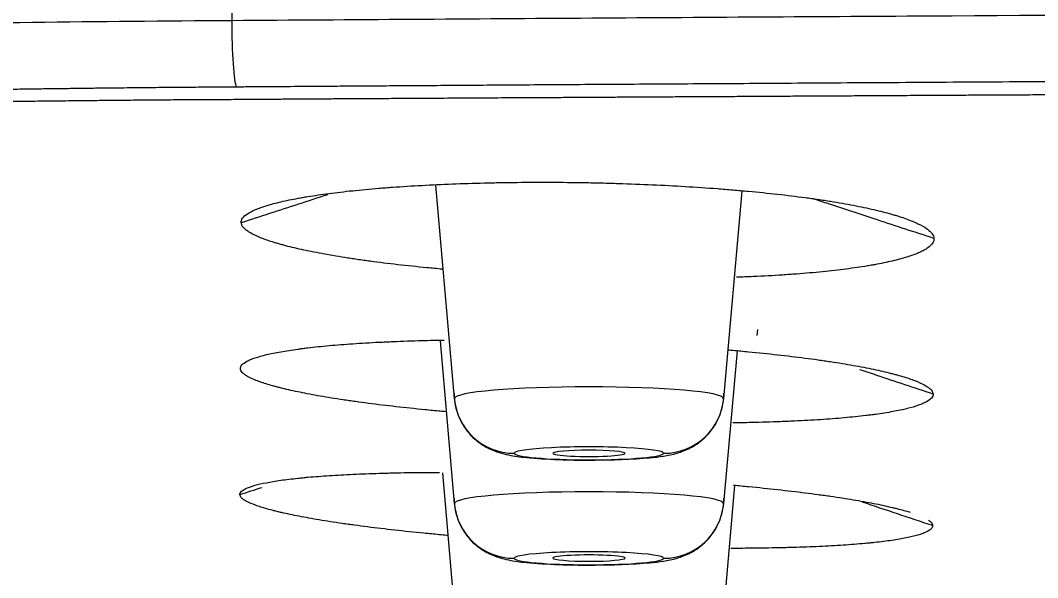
# Model space of a CAD drawing. Header units: millimetres. Extents: x 11618 to 13994, y -5897 to -2537.
# Drawn here: x 12231.88 to 12248.77, y -3599.5 to -3590.24 of the extents above; entities that cross this region are included whole.
import ezdxf

# ---------------------------------------------------------------- set-up
doc = ezdxf.new("R2010")
doc.units = ezdxf.units.MM
doc.layers.add('DIM', color=3, linetype='Continuous', lineweight=13)
doc.styles.get("Standard").update_dxf_attribs({"font": 'arial.ttf'})
doc.dimstyles.get("Standard").update_dxf_attribs({"dimtxt": 0.18, "dimasz": 0.18, "dimexe": 0.18, "dimexo": 0.0625, "dimgap": 0.09, "dimtad": 0, "dimtih": 1, "dimtoh": 1, "dimdec": 1, "dimdsep": 46, "dimtxsty": 'Standard', "dimcen": 0.09, "dimadec": 0, "dimazin": 0, "dimtfac": 1, "dimtdec": 1, "dimtofl": 0, "dimtmove": 0, "dimatfit": 3, "dimfxl": 1, "dimtolj": 1, "dimtzin": 0, "dimarcsym": 0})

# ---------------------------------------------------------------- blocks, each defined once
blk = doc.blocks.new('*D6')
at = {"layer": 'Defpoints', "color": 0, "transparency": 16777216}
for p in [(12196.532, -3594.216), (12466.198, -3594.304), (12466.198, -3664.582)]:
    blk.add_point(p, dxfattribs=at)
at = {"layer": 'DIM', "color": 0, "lineweight": -2, "transparency": 16777216}
for p, q in [((12196.532, -3594.279), (12196.532, -3664.762)), ((12466.198, -3594.366), (12466.198, -3664.762)), ((12214.532, -3664.582), (12448.198, -3664.582)), ((12466.198, -3664.582), (12494.714, -3664.582))]:
    blk.add_line(p, q, dxfattribs=at)
at = {"layer": 'DIM', "color": 0, "transparency": 16777216}
for points in [[(12214.532, -3661.582), (12214.532, -3667.582), (12196.532, -3664.582)], [(12448.198, -3661.582), (12448.198, -3667.582), (12466.198, -3664.582)]]:
    blk.add_solid(points, dxfattribs=at)
at = {"layer": 'DIM', "color": 0, "transparency": 16777216, "insert": (12519.722, -3664.582), "char_height": 18, "attachment_point": 5}
blk.add_mtext('\\A1;270', dxfattribs=at)

msp = doc.modelspace()

# ---------------------------------------------------------------- linework, layer by layer
at = {"linetype": 'Continuous', "lineweight": 13}
msp.add_line((12235.409, -3582.752), (12235.387, -3590.242), dxfattribs=at)
at = {"linetype": 'Continuous', "lineweight": 18}
for p, q in [((12238.771, -3592.981), (12239.082, -3596.522)), ((12243.857, -3593.078), (12243.555, -3596.522)), ((12244.115, -3595.374), (12244.106, -3595.477)), ((12238.845, -3595.561), (12239.082, -3598.265)), ((12243.777, -3595.732), (12243.555, -3598.265)), ((12238.884, -3597.755), (12239.082, -3600.008)), ((12243.734, -3597.964), (12243.555, -3600.008))]:
    msp.add_line(p, q, dxfattribs=at)
at = {"linetype": 'Continuous', "lineweight": 13}
for centre, major_axis, ratio, start_param, end_param in [((12235.472, -3590.364), (0.006, -1), 0.084882, 4.590022, 6.116128), ((12241.318, -3596.522), (-2.236, 0), 0.087156, 3.141593, 6.283185), ((12240.078, -3596.435), (1, 0), 0.996195, 3.228859, 4.712389), ((12242.559, -3596.435), (-1, 0), 0.996195, 1.570796, 3.054326), ((12241.318, -3597.431), (1.24, 0), 0.087156, 0, 3.141593), ((12241.318, -3597.431), (1.24, 0), 0.087156, 3.141593, 6.283185), ((12241.318, -3598.265), (-2.236, 0), 0.087156, 3.141593, 6.283185), ((12240.078, -3598.178), (1, 0), 0.996195, 3.228859, 4.712389), ((12242.559, -3598.178), (-1, 0), 0.996195, 1.570796, 3.054326), ((12241.318, -3599.174), (1.24, 0), 0.087156, 0, 3.141593), ((12241.318, -3599.174), (1.24, 0), 0.087156, 3.141593, 6.283185)]:
    msp.add_ellipse(centre, major_axis=major_axis, ratio=ratio, start_param=start_param, end_param=end_param, dxfattribs=at)
at = {"linetype": 'Continuous', "lineweight": 18}
for centre, major_axis, start_param, end_param in [((12241.318, -3597.431), (-0.6, 0), 3.141593, 6.283185), ((12241.318, -3597.431), (-0.6, 0), 0, 3.141593), ((12241.318, -3599.171), (0.6, 0), 0, 3.141593), ((12241.318, -3599.171), (0.6, 0), 3.141593, 6.283185)]:
    msp.add_ellipse(centre, major_axis=major_axis, ratio=0.087156, start_param=start_param, end_param=end_param, dxfattribs=at)
at = {"linetype": 'Continuous', "lineweight": 13}
for points, knots in [([(12235.387, -3590.242), (12237.38, -3590.23), (12239.373, -3590.215), (12243.36, -3590.189), (12245.354, -3590.177), (12251.337, -3590.14), (12255.327, -3590.117), (12267.302, -3590.055), (12275.29, -3590.02), (12291.272, -3589.963), (12299.266, -3589.942), (12315.26, -3589.913), (12323.26, -3589.905), (12339.257, -3589.904), (12347.254, -3589.91), (12363.247, -3589.936), (12371.244, -3589.955), (12387.229, -3590.008), (12395.217, -3590.042), (12407.19, -3590.102), (12411.181, -3590.124), (12417.164, -3590.159), (12419.158, -3590.171), (12423.145, -3590.197), (12425.139, -3590.211), (12427.132, -3590.223)], [0, 0, 0, 0, 0.03125, 0.03125, 0.0625, 0.0625, 0.125, 0.125, 0.25, 0.25, 0.375, 0.375, 0.5, 0.5, 0.625, 0.625, 0.75, 0.75, 0.875, 0.875, 0.9375, 0.9375, 0.96875, 0.96875, 1, 1, 1, 1]), ([(12199.002, -3593.364), (12199.095, -3593.279), (12199.225, -3593.192), (12199.57, -3593.016), (12199.785, -3592.927), (12200.307, -3592.746), (12200.615, -3592.655), (12201.333, -3592.471), (12201.744, -3592.378), (12202.443, -3592.239), (12202.69, -3592.193), (12203.213, -3592.1), (12203.489, -3592.054), (12204.362, -3591.916), (12205.002, -3591.825), (12206.407, -3591.644), (12207.172, -3591.555), (12208.414, -3591.425), (12208.843, -3591.382), (12209.513, -3591.318), (12209.853, -3591.286), (12210.261, -3591.25), (12210.468, -3591.232), (12210.572, -3591.223), (12210.624, -3591.218), (12210.65, -3591.216), (12210.663, -3591.215), (12210.67, -3591.215), (12210.673, -3591.214), (12210.675, -3591.214), (12210.675, -3591.214), (12210.676, -3591.214), (12210.676, -3591.214), (12211.535, -3591.14), (12213.321, -3591.001), (12216.174, -3590.815), (12218.174, -3590.709), (12220.212, -3590.61), (12221.251, -3590.565), (12223.36, -3590.484), (12225.499, -3590.411), (12228.769, -3590.328), (12232.074, -3590.27), (12234.284, -3590.249), (12235.387, -3590.242)], [0, 0, 0, 0, 0.0625, 0.0625, 0.125, 0.125, 0.1875, 0.1875, 0.25, 0.25, 0.28125, 0.28125, 0.3125, 0.3125, 0.375, 0.375, 0.4375, 0.4375, 0.46875, 0.46875, 0.484375, 0.492187, 0.496094, 0.498047, 0.499023, 0.499512, 0.499756, 0.499878, 0.499939, 0.499969, 0.499985, 0.499985, 0.5, 0.5, 0.5625, 0.625, 0.6875, 0.6875, 0.75, 0.75, 0.8125, 0.875, 0.9375, 1, 1, 1, 1]), ([(12427.058, -3591.331), (12427.05, -3591.33), (12427.03, -3591.33), (12426.988, -3591.33), (12426.926, -3591.33), (12426.843, -3591.329), (12426.74, -3591.328), (12426.616, -3591.327), (12426.472, -3591.326), (12426.307, -3591.325), (12426.121, -3591.324), (12425.915, -3591.323), (12425.688, -3591.321), (12425.44, -3591.319), (12425.172, -3591.318), (12424.884, -3591.316), (12424.575, -3591.314), (12424.245, -3591.311), (12423.895, -3591.309), (12423.524, -3591.307), (12423.132, -3591.304), (12422.72, -3591.301), (12422.287, -3591.299), (12421.834, -3591.296), (12421.36, -3591.293), (12420.866, -3591.29), (12420.351, -3591.286), (12419.815, -3591.283), (12419.258, -3591.279), (12418.682, -3591.276), (12418.084, -3591.272), (12417.466, -3591.268), (12416.827, -3591.264), (12416.168, -3591.26), (12415.488, -3591.256), (12414.787, -3591.252), (12414.066, -3591.248), (12413.324, -3591.244), (12412.561, -3591.239), (12411.778, -3591.235), (12410.975, -3591.23), (12410.15, -3591.225), (12409.305, -3591.221), (12408.439, -3591.216), (12407.553, -3591.211), (12406.646, -3591.206), (12405.718, -3591.201), (12404.77, -3591.196), (12403.801, -3591.191), (12402.811, -3591.186), (12401.801, -3591.181), (12400.77, -3591.176), (12398.57, -3591.165), (12395.277, -3591.15), (12390.965, -3591.131), (12386.86, -3591.114), (12382.962, -3591.099), (12376.854, -3591.078), (12368.19, -3591.052), (12356.621, -3591.027), (12344.218, -3591.011), (12331.197, -3591.006), (12318.156, -3591.014), (12305.691, -3591.033), (12294.185, -3591.06), (12285.684, -3591.087), (12279.572, -3591.11), (12275.229, -3591.127), (12269.993, -3591.15), (12265.737, -3591.17), (12262.77, -3591.185), (12261.401, -3591.192), (12260.067, -3591.199), (12258.768, -3591.206), (12257.504, -3591.212), (12256.276, -3591.219), (12255.083, -3591.226), (12253.926, -3591.232), (12252.803, -3591.239), (12251.716, -3591.245), (12250.664, -3591.251), (12249.648, -3591.257), (12248.666, -3591.263), (12247.72, -3591.269), (12246.809, -3591.275), (12245.934, -3591.28), (12245.093, -3591.286), (12244.288, -3591.291), (12243.518, -3591.296), (12242.783, -3591.3), (12242.084, -3591.305), (12241.419, -3591.309), (12240.79, -3591.313), (12240.196, -3591.317), (12239.637, -3591.321), (12239.114, -3591.325), (12238.625, -3591.328), (12238.172, -3591.331), (12237.754, -3591.334), (12237.371, -3591.336), (12237.023, -3591.339), (12236.71, -3591.341), (12236.433, -3591.343), (12236.191, -3591.345), (12235.984, -3591.346), (12235.812, -3591.347), (12235.675, -3591.348), (12235.573, -3591.349), (12235.507, -3591.35), (12235.474, -3591.35), (12235.464, -3591.35)], [0, 0, 0, 0, 0.00011, 0.000328, 0.000653, 0.001086, 0.001627, 0.002275, 0.003031, 0.003894, 0.004865, 0.005944, 0.007131, 0.008425, 0.009827, 0.011336, 0.012953, 0.014678, 0.01651, 0.01845, 0.020497, 0.022652, 0.024915, 0.027286, 0.029764, 0.03235, 0.035043, 0.037844, 0.040753, 0.043769, 0.046893, 0.050125, 0.053464, 0.056911, 0.060465, 0.064127, 0.067897, 0.071775, 0.07576, 0.079853, 0.084053, 0.088361, 0.092777, 0.0973, 0.101931, 0.10667, 0.111516, 0.11647, 0.121531, 0.126701, 0.131977, 0.137362, 0.142854, 0.166443, 0.188951, 0.210378, 0.230724, 0.249989, 0.305985, 0.366316, 0.430982, 0.499982, 0.569953, 0.634944, 0.694953, 0.74998, 0.767983, 0.79065, 0.817983, 0.849981, 0.857318, 0.86447, 0.871439, 0.878224, 0.884825, 0.891243, 0.897476, 0.903525, 0.909391, 0.915072, 0.92057, 0.925883, 0.931013, 0.935959, 0.940721, 0.945299, 0.949693, 0.953903, 0.957929, 0.961772, 0.96543, 0.968905, 0.972196, 0.975302, 0.978225, 0.980964, 0.983519, 0.98589, 0.988078, 0.990081, 0.9919, 0.993536, 0.994988, 0.996256, 0.997339, 0.998239, 0.998955, 0.999487, 0.999836, 1, 1, 1, 1]), ([(12235.464, -3591.35), (12235.429, -3591.35), (12235.355, -3591.351), (12235.239, -3591.351), (12235.112, -3591.352), (12234.975, -3591.353), (12234.826, -3591.354), (12234.666, -3591.356), (12234.495, -3591.357), (12234.313, -3591.359), (12234.12, -3591.36), (12233.917, -3591.362), (12233.702, -3591.364), (12233.477, -3591.367), (12233.241, -3591.37), (12232.994, -3591.372), (12232.736, -3591.376), (12232.468, -3591.379), (12232.189, -3591.383), (12231.899, -3591.387), (12231.436, -3591.394), (12230.812, -3591.404), (12230.039, -3591.418), (12229.288, -3591.433), (12228.559, -3591.449), (12227.622, -3591.471), (12226.472, -3591.501), (12225.109, -3591.542), (12223.756, -3591.587), (12221.933, -3591.655), (12219.482, -3591.763), (12217.192, -3591.887), (12215.526, -3591.99), (12214.633, -3592.049), (12213.658, -3592.117), (12212.565, -3592.2), (12210.973, -3592.33), (12209.045, -3592.51), (12207.394, -3592.694), (12206.268, -3592.838), (12205.66, -3592.92), (12204.998, -3593.015), (12204.284, -3593.127), (12203.266, -3593.304), (12202.166, -3593.532), (12201.286, -3593.771), (12200.735, -3593.962), (12200.479, -3594.07), (12200.337, -3594.139), (12200.267, -3594.175), (12200.199, -3594.213), (12200.138, -3594.25), (12200.085, -3594.284), (12200.043, -3594.313), (12200.008, -3594.338), (12199.982, -3594.36), (12199.961, -3594.377), (12199.946, -3594.39), (12199.937, -3594.397), (12199.934, -3594.401)], [0, 0, 0, 0, 0.001939, 0.004084, 0.006433, 0.008987, 0.011747, 0.014711, 0.01788, 0.021254, 0.024833, 0.028618, 0.032606, 0.0368, 0.041199, 0.045803, 0.050612, 0.055626, 0.060844, 0.066268, 0.071896, 0.086867, 0.101475, 0.115721, 0.129605, 0.143126, 0.169608, 0.196256, 0.22307, 0.250052, 0.30643, 0.375228, 0.399246, 0.419988, 0.437452, 0.468684, 0.500008, 0.558709, 0.625121, 0.648167, 0.668914, 0.687363, 0.718967, 0.74999, 0.812854, 0.875026, 0.908155, 0.937289, 0.944667, 0.952339, 0.960302, 0.968559, 0.975638, 0.981855, 0.987209, 0.9917, 0.995329, 0.998096, 1, 1, 1, 1]), ([(12235.543, -3593.601), (12235.861, -3593.497), (12236.341, -3593.341), (12236.821, -3593.185), (12236.982, -3593.132)], [0, 0, 0, 0, 0.66357, 1, 1, 1, 1]), ([(12247.047, -3593.863), (12246.734, -3593.761), (12246.151, -3593.57), (12245.485, -3593.352), (12245.132, -3593.236), (12245.049, -3593.209)], [0, 0, 0, 0, 0.470214, 0.875373, 1, 1, 1, 1]), ([(12247.033, -3596.448), (12246.721, -3596.344), (12246.316, -3596.21), (12245.911, -3596.075), (12245.818, -3596.045)], [0, 0, 0, 0, 0.771279, 1, 1, 1, 1])]:
    msp.add_open_spline(points, degree=3, knots=knots, dxfattribs=at)
at = {"linetype": 'Continuous', "lineweight": 18}
for points, knots in [([(12235.569, -3591.553), (12235.574, -3591.553), (12235.588, -3591.553), (12235.612, -3591.553), (12235.642, -3591.552), (12235.679, -3591.552), (12235.722, -3591.552), (12235.771, -3591.551), (12235.828, -3591.551), (12235.89, -3591.551), (12235.959, -3591.55), (12236.035, -3591.55), (12236.117, -3591.549), (12236.206, -3591.548), (12236.301, -3591.548), (12236.403, -3591.547), (12236.511, -3591.546), (12236.626, -3591.545), (12236.747, -3591.545), (12236.875, -3591.544), (12237.009, -3591.543), (12237.15, -3591.542), (12237.298, -3591.541), (12237.452, -3591.54), (12237.612, -3591.54), (12237.779, -3591.539), (12237.953, -3591.538), (12238.132, -3591.536), (12238.319, -3591.535), (12238.512, -3591.534), (12238.711, -3591.533), (12238.917, -3591.532), (12239.13, -3591.53), (12239.349, -3591.529), (12239.574, -3591.528), (12239.806, -3591.526), (12240.045, -3591.525), (12240.29, -3591.524), (12240.542, -3591.522), (12240.8, -3591.521), (12241.064, -3591.519), (12241.335, -3591.517), (12241.613, -3591.516), (12241.897, -3591.514), (12242.188, -3591.512), (12242.485, -3591.511), (12242.789, -3591.509), (12243.099, -3591.507), (12243.416, -3591.505), (12243.739, -3591.504), (12244.069, -3591.502), (12244.405, -3591.5), (12244.748, -3591.498), (12245.097, -3591.496), (12245.453, -3591.494), (12245.815, -3591.492), (12246.184, -3591.49), (12246.559, -3591.488), (12246.941, -3591.485), (12247.33, -3591.483), (12247.724, -3591.481), (12248.126, -3591.479), (12248.534, -3591.477), (12248.948, -3591.474), (12249.369, -3591.472), (12249.797, -3591.47), (12250.231, -3591.467), (12250.672, -3591.465), (12251.119, -3591.463), (12251.572, -3591.46), (12252.032, -3591.458), (12252.499, -3591.455), (12252.972, -3591.453), (12253.452, -3591.451), (12253.938, -3591.448), (12254.431, -3591.446), (12254.93, -3591.443), (12255.436, -3591.44), (12255.949, -3591.438), (12256.468, -3591.435), (12256.993, -3591.433), (12257.525, -3591.43), (12258.063, -3591.427), (12258.608, -3591.425), (12259.16, -3591.422), (12259.718, -3591.419), (12260.283, -3591.417), (12260.854, -3591.414), (12261.431, -3591.411), (12262.016, -3591.409), (12262.606, -3591.406), (12263.204, -3591.403), (12263.808, -3591.401), (12264.418, -3591.398), (12265.035, -3591.395), (12265.658, -3591.392), (12266.288, -3591.39), (12266.925, -3591.387), (12267.568, -3591.384), (12268.217, -3591.381), (12268.873, -3591.379), (12269.536, -3591.376), (12270.205, -3591.373), (12270.881, -3591.37), (12271.563, -3591.368), (12272.252, -3591.365), (12272.947, -3591.362), (12273.649, -3591.359), (12274.358, -3591.357), (12275.073, -3591.354), (12275.794, -3591.351), (12276.522, -3591.349), (12277.257, -3591.346), (12277.998, -3591.343), (12278.746, -3591.341), (12279.5, -3591.338), (12280.261, -3591.335), (12281.028, -3591.333), (12281.802, -3591.33), (12282.583, -3591.328), (12286.519, -3591.315), (12293.499, -3591.295), (12303.41, -3591.272), (12312.988, -3591.257), (12322.233, -3591.248), (12332.078, -3591.244), (12342.768, -3591.247), (12354.544, -3591.259), (12366.714, -3591.281), (12378.245, -3591.311), (12388.812, -3591.347), (12397.072, -3591.379), (12403.989, -3591.41), (12409.272, -3591.436), (12413.509, -3591.458), (12416.662, -3591.475), (12419.219, -3591.489), (12421.225, -3591.501), (12422.658, -3591.509), (12423.517, -3591.514), (12424.242, -3591.518), (12424.8, -3591.522), (12425.157, -3591.524), (12425.415, -3591.525), (12425.574, -3591.526), (12425.668, -3591.527), (12425.731, -3591.527), (12425.796, -3591.528), (12425.86, -3591.528), (12425.923, -3591.529), (12425.985, -3591.529), (12426.047, -3591.529), (12426.109, -3591.53), (12426.17, -3591.53), (12426.23, -3591.53), (12426.289, -3591.53), (12426.348, -3591.531), (12426.407, -3591.531), (12426.464, -3591.531), (12426.521, -3591.532), (12426.578, -3591.532), (12426.633, -3591.532), (12426.689, -3591.532), (12426.743, -3591.533), (12426.797, -3591.533), (12426.85, -3591.533), (12426.903, -3591.533), (12426.938, -3591.533), (12426.955, -3591.533)], [0, 0, 0, 0, 0.00009, 0.000214, 0.000373, 0.000565, 0.000792, 0.001052, 0.001347, 0.001676, 0.002038, 0.002435, 0.002866, 0.003331, 0.003831, 0.004364, 0.004931, 0.005533, 0.006168, 0.006838, 0.007542, 0.008279, 0.009051, 0.009857, 0.010697, 0.011572, 0.01248, 0.013422, 0.014398, 0.015409, 0.016453, 0.017532, 0.018645, 0.019791, 0.020972, 0.022187, 0.023436, 0.024719, 0.026036, 0.027387, 0.028773, 0.030192, 0.031646, 0.033133, 0.034655, 0.03621, 0.0378, 0.039424, 0.041082, 0.042774, 0.0445, 0.04626, 0.048054, 0.049882, 0.051745, 0.053641, 0.055572, 0.057536, 0.059535, 0.061568, 0.063634, 0.065735, 0.06787, 0.070039, 0.072242, 0.074479, 0.076751, 0.079056, 0.081395, 0.083769, 0.086176, 0.088618, 0.091093, 0.093603, 0.096147, 0.098725, 0.101337, 0.103983, 0.106663, 0.109377, 0.112125, 0.114907, 0.117724, 0.120574, 0.123459, 0.126377, 0.12933, 0.132317, 0.135337, 0.138392, 0.141481, 0.144604, 0.147761, 0.150952, 0.154177, 0.157437, 0.16073, 0.164057, 0.167419, 0.170814, 0.174244, 0.177708, 0.181205, 0.184737, 0.188303, 0.191903, 0.195537, 0.199205, 0.202907, 0.206644, 0.210414, 0.214218, 0.218057, 0.221929, 0.225836, 0.229776, 0.233751, 0.23776, 0.241803, 0.24588, 0.249991, 0.303491, 0.355239, 0.405237, 0.453486, 0.499984, 0.559382, 0.620846, 0.684379, 0.749981, 0.801489, 0.849982, 0.879494, 0.909989, 0.932861, 0.945993, 0.959494, 0.972996, 0.977496, 0.981997, 0.986498, 0.988888, 0.990758, 0.992108, 0.992938, 0.993249, 0.99359, 0.993928, 0.994262, 0.994594, 0.994922, 0.995247, 0.995568, 0.995886, 0.996201, 0.996513, 0.996822, 0.997127, 0.997429, 0.997728, 0.998023, 0.998315, 0.998604, 0.99889, 0.999172, 0.999451, 0.999727, 1, 1, 1, 1]), ([(12201.147, -3594.487), (12201.15, -3594.484), (12201.157, -3594.478), (12201.167, -3594.47), (12201.177, -3594.461), (12201.187, -3594.452), (12201.198, -3594.443), (12201.208, -3594.435), (12201.219, -3594.426), (12201.23, -3594.418), (12201.241, -3594.41), (12201.252, -3594.402), (12201.263, -3594.394), (12201.274, -3594.386), (12201.285, -3594.378), (12201.296, -3594.37), (12201.308, -3594.363), (12201.319, -3594.355), (12201.331, -3594.348), (12201.357, -3594.331), (12201.401, -3594.305), (12201.464, -3594.268), (12201.534, -3594.232), (12201.629, -3594.185), (12201.758, -3594.126), (12201.931, -3594.057), (12202.126, -3593.985), (12202.451, -3593.876), (12202.956, -3593.731), (12203.715, -3593.551), (12204.512, -3593.391), (12205.313, -3593.251), (12206.088, -3593.129), (12206.968, -3593.003), (12208.029, -3592.866), (12209.272, -3592.723), (12210.688, -3592.579), (12212.04, -3592.457), (12213.319, -3592.352), (12214.531, -3592.261), (12215.843, -3592.172), (12217.236, -3592.085), (12218.674, -3592.005), (12220.111, -3591.932), (12221.525, -3591.868), (12222.961, -3591.809), (12224.437, -3591.756), (12225.971, -3591.708), (12227.528, -3591.666), (12228.638, -3591.641), (12229.283, -3591.628), (12229.46, -3591.625), (12229.636, -3591.621), (12229.814, -3591.618), (12229.992, -3591.615), (12230.17, -3591.611), (12230.349, -3591.608), (12230.528, -3591.605), (12230.708, -3591.602), (12230.889, -3591.599), (12231.07, -3591.597), (12231.252, -3591.594), (12231.434, -3591.591), (12231.617, -3591.589), (12231.8, -3591.586), (12231.984, -3591.584), (12232.168, -3591.581), (12232.353, -3591.579), (12232.538, -3591.577), (12232.724, -3591.575), (12232.91, -3591.573), (12233.097, -3591.571), (12233.284, -3591.569), (12233.472, -3591.567), (12233.66, -3591.565), (12233.849, -3591.564), (12234.038, -3591.562), (12234.228, -3591.561), (12234.418, -3591.559), (12234.608, -3591.558), (12234.8, -3591.557), (12234.991, -3591.556), (12235.183, -3591.555), (12235.376, -3591.554), (12235.504, -3591.553), (12235.569, -3591.553)], [0, 0, 0, 0, 0.001926, 0.003831, 0.005715, 0.007579, 0.009423, 0.011246, 0.013049, 0.014832, 0.016594, 0.018335, 0.020056, 0.021756, 0.023436, 0.025096, 0.026735, 0.028353, 0.029951, 0.031529, 0.039232, 0.047037, 0.054942, 0.062949, 0.077827, 0.093185, 0.109023, 0.125342, 0.16565, 0.207209, 0.250024, 0.278883, 0.309368, 0.34148, 0.375222, 0.41761, 0.459194, 0.499984, 0.529278, 0.559896, 0.591841, 0.625117, 0.658276, 0.690137, 0.720703, 0.749978, 0.781301, 0.812581, 0.843823, 0.875031, 0.878487, 0.881949, 0.885418, 0.888894, 0.892377, 0.895866, 0.899362, 0.902865, 0.906374, 0.90989, 0.913413, 0.916943, 0.920479, 0.924023, 0.927573, 0.931129, 0.934693, 0.938263, 0.94184, 0.945424, 0.949015, 0.952612, 0.956216, 0.959827, 0.963445, 0.96707, 0.970701, 0.97434, 0.977985, 0.981637, 0.985296, 0.988961, 0.992634, 0.996314, 1, 1, 1, 1]), ([(12235.543, -3593.601), (12235.541, -3593.575), (12235.549, -3593.551), (12235.584, -3593.502), (12235.611, -3593.478), (12235.683, -3593.431), (12235.728, -3593.407), (12235.836, -3593.361), (12235.898, -3593.339), (12236.039, -3593.296), (12236.118, -3593.275), (12236.291, -3593.234), (12236.386, -3593.215), (12236.514, -3593.191), (12236.541, -3593.186), (12236.594, -3593.177), (12236.622, -3593.172), (12236.705, -3593.159), (12236.762, -3593.15), (12236.939, -3593.124), (12237.063, -3593.108), (12237.325, -3593.077), (12237.463, -3593.063), (12237.679, -3593.043), (12237.753, -3593.036), (12237.866, -3593.027), (12237.904, -3593.024), (12237.981, -3593.018), (12238.02, -3593.015), (12238.217, -3593.001), (12238.378, -3592.991), (12238.708, -3592.973), (12238.877, -3592.965), (12239.222, -3592.951), (12239.398, -3592.946), (12239.624, -3592.94), (12239.669, -3592.939), (12239.76, -3592.937), (12239.806, -3592.937), (12239.943, -3592.934), (12240.035, -3592.933), (12240.311, -3592.93), (12240.682, -3592.929), (12241.056, -3592.933), (12241.338, -3592.937), (12241.479, -3592.94), (12241.621, -3592.944), (12241.716, -3592.947), (12241.763, -3592.948), (12241.999, -3592.956), (12242.185, -3592.963), (12242.554, -3592.98), (12242.736, -3592.989), (12243.096, -3593.011), (12243.274, -3593.023), (12243.494, -3593.039), (12243.537, -3593.043), (12243.624, -3593.05), (12243.754, -3593.06), (12243.881, -3593.072), (12244.131, -3593.095), (12244.293, -3593.111), (12244.607, -3593.146), (12244.759, -3593.165), (12244.98, -3593.194), (12245.052, -3593.204), (12245.158, -3593.22), (12245.193, -3593.225), (12245.263, -3593.236), (12245.297, -3593.241), (12245.465, -3593.268), (12245.592, -3593.29), (12245.831, -3593.337), (12245.943, -3593.36), (12246.153, -3593.409), (12246.251, -3593.434), (12246.364, -3593.466), (12246.387, -3593.473), (12246.43, -3593.486), (12246.493, -3593.505), (12246.551, -3593.525), (12246.661, -3593.565), (12246.79, -3593.618), (12246.886, -3593.672), (12246.944, -3593.713), (12246.961, -3593.727), (12246.991, -3593.754), (12247.004, -3593.768), (12247.035, -3593.809), (12247.046, -3593.836), (12247.047, -3593.863)], [0, 0, 0, 0, 0.03125, 0.03125, 0.0625, 0.0625, 0.09375, 0.09375, 0.125, 0.125, 0.15625, 0.15625, 0.1875, 0.1875, 0.195312, 0.195312, 0.203125, 0.203125, 0.21875, 0.21875, 0.25, 0.25, 0.28125, 0.28125, 0.296875, 0.296875, 0.304687, 0.304687, 0.3125, 0.3125, 0.34375, 0.34375, 0.375, 0.375, 0.40625, 0.40625, 0.414062, 0.414062, 0.421875, 0.421875, 0.4375, 0.4375, 0.46875, 0.5, 0.5, 0.515625, 0.523437, 0.523437, 0.53125, 0.53125, 0.5625, 0.5625, 0.59375, 0.59375, 0.625, 0.625, 0.632812, 0.632812, 0.640625, 0.65625, 0.65625, 0.6875, 0.6875, 0.71875, 0.71875, 0.734375, 0.734375, 0.742187, 0.742187, 0.75, 0.75, 0.78125, 0.78125, 0.8125, 0.8125, 0.84375, 0.84375, 0.851562, 0.851562, 0.859375, 0.875, 0.875, 0.90625, 0.9375, 0.9375, 0.953125, 0.953125, 0.96875, 0.96875, 1, 1, 1, 1]), ([(12238.881, -3594.374), (12238.796, -3594.366), (12238.711, -3594.358), (12238.462, -3594.334), (12238.3, -3594.317), (12237.986, -3594.281), (12237.834, -3594.262), (12237.613, -3594.233), (12237.541, -3594.223), (12237.435, -3594.207), (12237.4, -3594.202), (12237.33, -3594.192), (12237.296, -3594.186), (12237.128, -3594.16), (12237.001, -3594.138), (12236.762, -3594.094), (12236.65, -3594.071), (12236.439, -3594.024), (12236.341, -3594.001), (12236.228, -3593.97), (12236.206, -3593.964), (12236.163, -3593.952), (12236.1, -3593.933), (12236.041, -3593.915), (12235.931, -3593.878), (12235.866, -3593.853), (12235.753, -3593.803), (12235.705, -3593.778), (12235.656, -3593.746), (12235.647, -3593.74), (12235.63, -3593.727), (12235.622, -3593.721), (12235.599, -3593.702), (12235.586, -3593.689), (12235.555, -3593.651), (12235.544, -3593.626), (12235.543, -3593.601)], [0, 0, 0, 0, 0.04327, 0.04327, 0.130246, 0.130246, 0.217221, 0.217221, 0.260709, 0.260709, 0.282453, 0.282453, 0.304197, 0.304197, 0.391172, 0.391172, 0.478147, 0.478147, 0.565123, 0.565123, 0.586867, 0.586867, 0.608611, 0.652098, 0.652098, 0.739074, 0.739074, 0.826049, 0.826049, 0.847793, 0.847793, 0.869537, 0.869537, 0.913025, 0.913025, 1, 1, 1, 1]), ([(12247.047, -3593.863), (12247.049, -3593.89), (12247.041, -3593.917), (12247.006, -3593.969), (12246.979, -3593.995), (12246.926, -3594.033), (12246.906, -3594.046), (12246.872, -3594.064), (12246.861, -3594.07), (12246.836, -3594.083), (12246.823, -3594.089), (12246.756, -3594.119), (12246.693, -3594.143), (12246.553, -3594.188), (12246.474, -3594.21), (12246.301, -3594.252), (12246.206, -3594.272), (12246.077, -3594.297), (12246.051, -3594.301), (12245.997, -3594.311), (12245.97, -3594.315), (12245.886, -3594.329), (12245.829, -3594.338), (12245.652, -3594.364), (12245.528, -3594.38), (12245.266, -3594.41), (12245.128, -3594.424), (12244.912, -3594.443), (12244.838, -3594.449), (12244.725, -3594.457), (12244.687, -3594.46), (12244.609, -3594.465), (12244.57, -3594.468), (12244.374, -3594.481), (12244.213, -3594.49), (12243.955, -3594.501), (12243.861, -3594.505), (12243.766, -3594.509)], [0, 0, 0, 0, 0.086475, 0.086475, 0.172951, 0.172951, 0.216188, 0.216188, 0.237807, 0.237807, 0.259426, 0.259426, 0.345901, 0.345901, 0.432376, 0.432376, 0.518852, 0.518852, 0.54047, 0.54047, 0.562089, 0.562089, 0.605327, 0.605327, 0.691802, 0.691802, 0.778277, 0.778277, 0.821515, 0.821515, 0.843134, 0.843134, 0.864753, 0.864753, 0.951228, 0.951228, 1, 1, 1, 1]), ([(12235.53, -3596.024), (12235.529, -3596.003), (12235.538, -3595.982), (12235.574, -3595.941), (12235.602, -3595.922), (12235.656, -3595.893), (12235.677, -3595.883), (12235.722, -3595.864), (12235.748, -3595.855), (12235.83, -3595.827), (12235.893, -3595.81), (12236.035, -3595.776), (12236.114, -3595.76), (12236.289, -3595.729), (12236.384, -3595.714), (12236.514, -3595.696), (12236.54, -3595.693), (12236.594, -3595.686), (12236.622, -3595.682), (12236.706, -3595.672), (12236.763, -3595.666), (12236.941, -3595.648), (12237.066, -3595.636), (12237.329, -3595.615), (12237.467, -3595.606), (12237.684, -3595.593), (12237.758, -3595.589), (12237.871, -3595.584), (12237.91, -3595.582), (12237.987, -3595.578), (12238.026, -3595.577), (12238.223, -3595.568), (12238.384, -3595.563), (12238.669, -3595.555), (12238.79, -3595.553), (12238.914, -3595.551)], [0, 0, 0, 0, 0.085302, 0.085302, 0.170605, 0.170605, 0.213256, 0.213256, 0.255907, 0.255907, 0.34121, 0.34121, 0.426512, 0.426512, 0.511814, 0.511814, 0.53314, 0.53314, 0.554466, 0.554466, 0.597117, 0.597117, 0.682419, 0.682419, 0.767722, 0.767722, 0.810373, 0.810373, 0.831698, 0.831698, 0.853024, 0.853024, 0.938326, 0.938326, 1, 1, 1, 1]), ([(12243.632, -3595.713), (12243.66, -3595.716), (12243.773, -3595.726), (12243.884, -3595.736), (12244.133, -3595.76), (12244.295, -3595.777), (12244.608, -3595.812), (12244.759, -3595.83), (12244.979, -3595.859), (12245.051, -3595.868), (12245.157, -3595.883), (12245.192, -3595.888), (12245.261, -3595.898), (12245.295, -3595.903), (12245.462, -3595.929), (12245.589, -3595.949), (12245.827, -3595.992), (12245.939, -3596.014), (12246.148, -3596.058), (12246.246, -3596.08), (12246.358, -3596.109), (12246.38, -3596.115), (12246.423, -3596.126), (12246.486, -3596.143), (12246.543, -3596.16), (12246.653, -3596.195), (12246.717, -3596.218), (12246.828, -3596.264), (12246.875, -3596.287), (12246.933, -3596.322), (12246.95, -3596.334), (12246.979, -3596.357), (12246.992, -3596.368), (12247.022, -3596.403), (12247.032, -3596.425), (12247.033, -3596.448)], [0, 0, 0, 0, 0.013553, 0.056442, 0.056442, 0.14222, 0.14222, 0.227998, 0.227998, 0.270887, 0.270887, 0.292331, 0.292331, 0.313776, 0.313776, 0.399554, 0.399554, 0.485332, 0.485332, 0.57111, 0.57111, 0.592554, 0.592554, 0.613999, 0.656888, 0.656888, 0.742666, 0.742666, 0.828444, 0.828444, 0.871333, 0.871333, 0.914222, 0.914222, 1, 1, 1, 1]), ([(12238.941, -3596.741), (12238.911, -3596.738), (12238.794, -3596.728), (12238.68, -3596.717), (12238.431, -3596.692), (12238.27, -3596.675), (12237.957, -3596.64), (12237.805, -3596.621), (12237.585, -3596.593), (12237.513, -3596.583), (12237.407, -3596.568), (12237.372, -3596.563), (12237.303, -3596.553), (12237.269, -3596.548), (12237.102, -3596.523), (12236.975, -3596.503), (12236.737, -3596.461), (12236.625, -3596.44), (12236.416, -3596.397), (12236.319, -3596.375), (12236.206, -3596.348), (12236.184, -3596.342), (12236.141, -3596.331), (12236.079, -3596.315), (12236.021, -3596.298), (12235.912, -3596.265), (12235.847, -3596.243), (12235.736, -3596.199), (12235.688, -3596.176), (12235.64, -3596.149), (12235.631, -3596.143), (12235.614, -3596.132), (12235.606, -3596.127), (12235.584, -3596.11), (12235.571, -3596.099), (12235.541, -3596.067), (12235.53, -3596.045), (12235.53, -3596.024)], [0, 0, 0, 0, 0.015158, 0.057977, 0.057977, 0.143616, 0.143616, 0.229254, 0.229254, 0.272073, 0.272073, 0.293483, 0.293483, 0.314893, 0.314893, 0.400531, 0.400531, 0.486169, 0.486169, 0.571808, 0.571808, 0.593217, 0.593217, 0.614627, 0.657446, 0.657446, 0.743085, 0.743085, 0.828723, 0.828723, 0.850133, 0.850133, 0.871542, 0.871542, 0.914362, 0.914362, 1, 1, 1, 1]), ([(12239.078, -3596.435), (12239.08, -3596.573), (12239.124, -3596.797), (12239.288, -3597.072), (12239.475, -3597.25), (12239.663, -3597.361), (12239.836, -3597.425), (12240.032, -3597.472), (12240.312, -3597.509), (12240.769, -3597.536), (12241.171, -3597.546), (12241.348, -3597.543), (12241.357, -3597.543)], [0, 0, 0, 0, 0.122527, 0.215408, 0.294634, 0.364592, 0.427727, 0.496738, 0.634659, 0.831916, 0.991471, 1, 1, 1, 1]), ([(12241.357, -3597.543), (12241.535, -3597.542), (12241.88, -3597.537), (12242.384, -3597.502), (12242.674, -3597.47), (12243.021, -3597.346), (12243.283, -3597.157), (12243.483, -3596.868), (12243.552, -3596.612), (12243.559, -3596.464), (12243.559, -3596.435)], [0, 0, 0, 0, 0.162675, 0.337768, 0.550867, 0.638384, 0.752048, 0.857541, 0.972916, 1, 1, 1, 1]), ([(12247.033, -3596.448), (12247.034, -3596.47), (12247.025, -3596.492), (12246.989, -3596.534), (12246.962, -3596.555), (12246.907, -3596.585), (12246.887, -3596.595), (12246.853, -3596.61), (12246.841, -3596.615), (12246.816, -3596.625), (12246.802, -3596.629), (12246.734, -3596.653), (12246.671, -3596.672), (12246.529, -3596.707), (12246.45, -3596.723), (12246.275, -3596.755), (12246.18, -3596.77), (12246.05, -3596.788), (12246.023, -3596.792), (12245.969, -3596.799), (12245.942, -3596.802), (12245.858, -3596.812), (12245.8, -3596.818), (12245.623, -3596.837), (12245.498, -3596.848), (12245.234, -3596.869), (12245.096, -3596.878), (12244.879, -3596.89), (12244.805, -3596.893), (12244.691, -3596.899), (12244.653, -3596.9), (12244.576, -3596.904), (12244.537, -3596.905), (12244.34, -3596.913), (12244.179, -3596.917), (12243.912, -3596.923), (12243.81, -3596.925), (12243.705, -3596.926)], [0, 0, 0, 0, 0.086114, 0.086114, 0.172228, 0.172228, 0.215285, 0.215285, 0.236814, 0.236814, 0.258342, 0.258342, 0.344456, 0.344456, 0.430571, 0.430571, 0.516685, 0.516685, 0.538213, 0.538213, 0.559742, 0.559742, 0.602799, 0.602799, 0.688913, 0.688913, 0.775027, 0.775027, 0.818084, 0.818084, 0.839612, 0.839612, 0.861141, 0.861141, 0.947255, 0.947255, 1, 1, 1, 1]), ([(12235.522, -3598.116), (12235.521, -3598.097), (12235.531, -3598.079), (12235.568, -3598.044), (12235.596, -3598.027), (12235.67, -3597.994), (12235.716, -3597.978), (12235.826, -3597.947), (12235.89, -3597.932), (12236.033, -3597.905), (12236.113, -3597.891), (12236.289, -3597.866), (12236.384, -3597.855), (12236.514, -3597.841), (12236.541, -3597.838), (12236.595, -3597.833), (12236.623, -3597.83), (12236.707, -3597.823), (12236.765, -3597.818), (12236.943, -3597.804), (12237.068, -3597.796), (12237.332, -3597.781), (12237.47, -3597.775), (12237.688, -3597.767), (12237.762, -3597.764), (12237.876, -3597.761), (12237.914, -3597.76), (12237.991, -3597.758), (12238.031, -3597.757), (12238.228, -3597.752), (12238.389, -3597.75), (12238.648, -3597.747), (12238.743, -3597.747), (12238.839, -3597.747)], [0, 0, 0, 0, 0.086457, 0.086457, 0.172913, 0.172913, 0.25937, 0.25937, 0.345826, 0.345826, 0.432283, 0.432283, 0.518739, 0.518739, 0.540354, 0.540354, 0.561968, 0.561968, 0.605196, 0.605196, 0.691653, 0.691653, 0.778109, 0.778109, 0.821337, 0.821337, 0.842952, 0.842952, 0.864566, 0.864566, 0.951022, 0.951022, 1, 1, 1, 1]), ([(12243.721, -3597.959), (12243.805, -3597.967), (12243.888, -3597.975), (12244.136, -3597.999), (12244.297, -3598.016), (12244.61, -3598.05), (12244.761, -3598.068), (12244.981, -3598.095), (12245.052, -3598.105), (12245.158, -3598.119), (12245.193, -3598.124), (12245.262, -3598.133), (12245.296, -3598.138), (12245.463, -3598.162), (12245.589, -3598.182), (12245.827, -3598.222), (12245.939, -3598.242), (12246.147, -3598.283), (12246.244, -3598.304), (12246.356, -3598.33), (12246.378, -3598.335), (12246.421, -3598.346), (12246.483, -3598.361), (12246.541, -3598.377), (12246.603, -3598.395), (12246.627, -3598.402), (12246.651, -3598.41)], [0, 0, 0, 0, 0.062763, 0.062763, 0.1902, 0.1902, 0.317637, 0.317637, 0.381356, 0.381356, 0.413215, 0.413215, 0.445075, 0.445075, 0.572512, 0.572512, 0.699949, 0.699949, 0.827386, 0.827386, 0.859245, 0.859245, 0.891105, 0.954823, 0.954823, 1, 1, 1, 1]), ([(12238.972, -3598.795), (12238.968, -3598.795), (12238.964, -3598.795), (12238.916, -3598.79), (12238.787, -3598.778), (12238.661, -3598.766), (12238.412, -3598.742), (12238.25, -3598.725), (12237.938, -3598.69), (12237.787, -3598.672), (12237.567, -3598.644), (12237.495, -3598.634), (12237.39, -3598.62), (12237.355, -3598.615), (12237.286, -3598.606), (12237.252, -3598.601), (12237.085, -3598.576), (12236.959, -3598.557), (12236.721, -3598.517), (12236.61, -3598.497), (12236.401, -3598.457), (12236.304, -3598.436), (12236.192, -3598.41), (12236.17, -3598.405), (12236.128, -3598.395), (12236.065, -3598.379), (12236.008, -3598.364), (12235.899, -3598.333), (12235.835, -3598.313), (12235.724, -3598.273), (12235.677, -3598.253), (12235.629, -3598.228), (12235.621, -3598.223), (12235.604, -3598.213), (12235.596, -3598.208), (12235.574, -3598.193), (12235.562, -3598.183), (12235.532, -3598.154), (12235.522, -3598.135), (12235.522, -3598.116)], [0, 0, 0, 0, 0.002123, 0.002123, 0.023355, 0.065817, 0.065817, 0.150743, 0.150743, 0.235669, 0.235669, 0.278132, 0.278132, 0.299363, 0.299363, 0.320594, 0.320594, 0.40552, 0.40552, 0.490446, 0.490446, 0.575372, 0.575372, 0.596603, 0.596603, 0.617834, 0.660297, 0.660297, 0.745223, 0.745223, 0.830149, 0.830149, 0.85138, 0.85138, 0.872611, 0.872611, 0.915074, 0.915074, 1, 1, 1, 1]), ([(12239.078, -3598.178), (12239.08, -3598.316), (12239.124, -3598.54), (12239.288, -3598.815), (12239.475, -3598.993), (12239.663, -3599.104), (12239.836, -3599.168), (12240.032, -3599.215), (12240.312, -3599.252), (12240.769, -3599.279), (12241.171, -3599.289), (12241.348, -3599.286), (12241.357, -3599.286)], [0, 0, 0, 0, 0.122527, 0.215408, 0.294634, 0.364592, 0.427727, 0.496738, 0.634659, 0.831916, 0.991471, 1, 1, 1, 1]), ([(12241.357, -3599.286), (12241.535, -3599.286), (12241.88, -3599.28), (12242.384, -3599.245), (12242.674, -3599.213), (12243.021, -3599.089), (12243.283, -3598.9), (12243.483, -3598.611), (12243.552, -3598.355), (12243.559, -3598.207), (12243.559, -3598.178)], [0, 0, 0, 0, 0.162675, 0.337768, 0.550867, 0.638384, 0.752048, 0.857541, 0.972916, 1, 1, 1, 1]), ([(12247.025, -3598.632), (12247.026, -3598.651), (12247.016, -3598.67), (12246.979, -3598.706), (12246.952, -3598.724), (12246.896, -3598.75), (12246.876, -3598.758), (12246.841, -3598.77), (12246.829, -3598.775), (12246.804, -3598.783), (12246.791, -3598.787), (12246.722, -3598.807), (12246.658, -3598.822), (12246.515, -3598.851), (12246.435, -3598.864), (12246.26, -3598.89), (12246.164, -3598.902), (12246.034, -3598.916), (12246.007, -3598.919), (12245.953, -3598.924), (12245.925, -3598.927), (12245.841, -3598.934), (12245.783, -3598.939), (12245.605, -3598.953), (12245.48, -3598.962), (12245.216, -3598.976), (12245.077, -3598.983), (12244.859, -3598.991), (12244.785, -3598.993), (12244.671, -3598.996), (12244.633, -3598.997), (12244.556, -3598.999), (12244.516, -3599), (12244.319, -3599.004), (12244.158, -3599.007), (12243.888, -3599.009), (12243.782, -3599.009), (12243.675, -3599.009)], [0, 0, 0, 0, 0.085981, 0.085981, 0.171962, 0.171962, 0.214952, 0.214952, 0.236447, 0.236447, 0.257942, 0.257942, 0.343923, 0.343923, 0.429904, 0.429904, 0.515885, 0.515885, 0.53738, 0.53738, 0.558875, 0.558875, 0.601866, 0.601866, 0.687847, 0.687847, 0.773827, 0.773827, 0.816818, 0.816818, 0.838313, 0.838313, 0.859808, 0.859808, 0.945789, 0.945789, 1, 1, 1, 1]), ([(12246.958, -3598.542), (12246.958, -3598.542), (12246.959, -3598.542), (12246.973, -3598.552), (12246.985, -3598.563), (12247.015, -3598.593), (12247.025, -3598.612), (12247.025, -3598.632)], [0, 0, 0, 0, 0.004642, 0.004642, 0.336428, 0.336428, 1, 1, 1, 1])]:
    msp.add_open_spline(points, degree=3, knots=knots, dxfattribs=at)
at = {"linetype": 'Continuous', "lineweight": 13}
for points in [[(12235.522, -3598.116), (12235.644, -3598.076), (12235.766, -3598.037), (12235.888, -3597.997)], [(12247.025, -3598.632), (12246.636, -3598.502), (12246.247, -3598.372), (12245.858, -3598.242)]]:
    msp.add_open_spline(points, degree=3, dxfattribs=at)

# ---------------------------------------------------------------- dimensions: what is measured, and where the dimension line sits
at = {"layer": 'DIM', "color": 3}
dim = msp.add_linear_dim(base=(12466.198, -3664.582), p1=(12196.532, -3594.216), p2=(12466.198, -3594.304), text='270', dimstyle='Standard', override={"dimtxt": 18, "dimasz": 18, "dimgap": 5}, dxfattribs=at)
dim.commit()
dim.dimension.update_dxf_attribs({"geometry": '*D6', "text_midpoint": (12519.722, -3664.582), "dimtype": 160})

doc.saveas('drawing.dxf')
